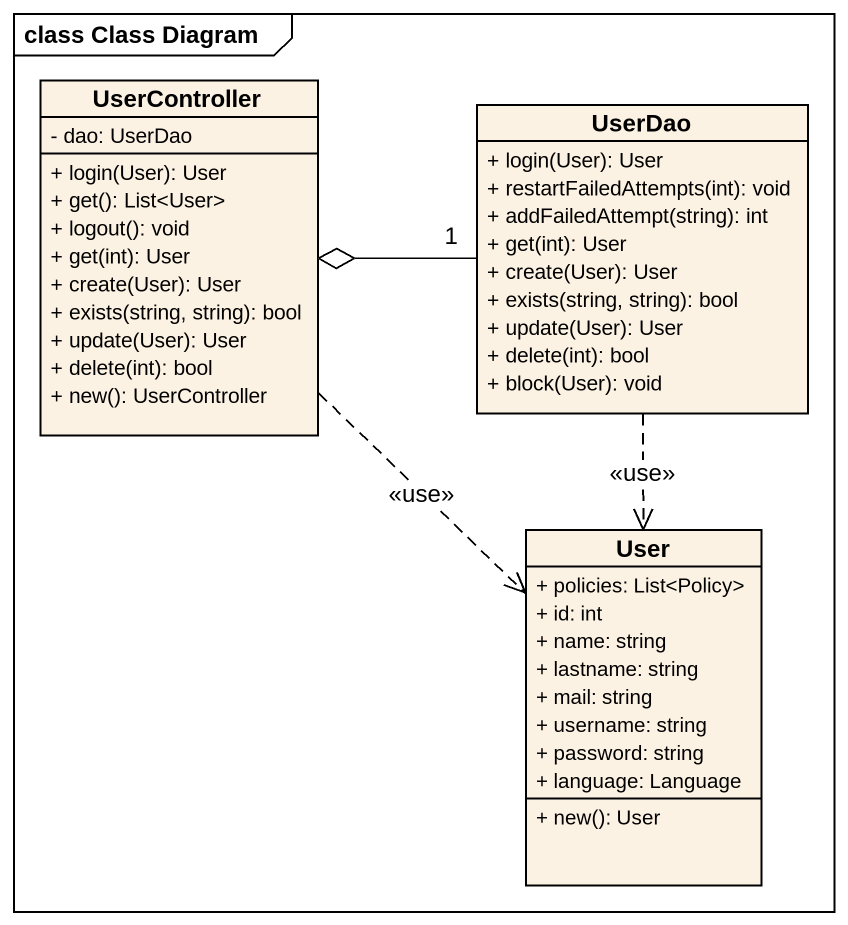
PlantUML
@startuml
mainframe class Class Diagram
hide circle
hide empty members
skinparam classAttributeIconSize 0
class UserController {
  - dao: UserDao
  + login(User): User
  + get(): List<User>
  + logout(): void
  + get(int): User
  + create(User): User
  + exists(string, string): bool
  + update(User): User
  + delete(int): bool
  + new(): UserController
}
class UserDao {
  + login(User): User
  + restartFailedAttempts(int): void
  + addFailedAttempt(string): int
  + get(int): User
  + create(User): User
  + exists(string, string): bool
  + update(User): User
  + delete(int): bool
  + block(User): void
}
class User {
  + policies: List<Policy>
  + id: int
  + name: string
  + lastname: string
  + mail: string
  + username: string
  + password: string
  + language: Language
  + new(): User
}
UserController ..> User : <<use>>
UserDao "1" -left-o UserController
UserDao ..> User : <<use>>
@enduml
